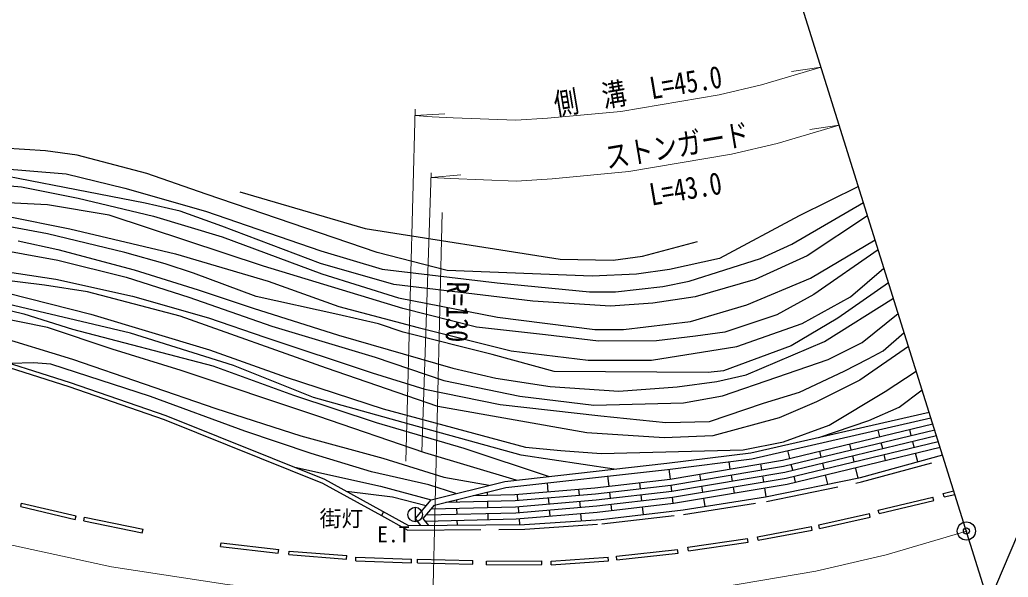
# Model space of a CAD drawing. Units: millimetres, scale not verified. Extents: x 40000 to 680000, y 20000 to 380000.
# Drawn here: x 183001 to 264412, y 274036 to 319910 of the extents above; entities that cross this region are included whole.
import ezdxf
from ezdxf.enums import TextEntityAlignment as Align

# ---------------------------------------------------------------- set-up
doc = ezdxf.new("R2010")
doc.units = ezdxf.units.MM
doc.header["$LTSCALE"] = 1000
doc.header["$PDMODE"] = 32
doc.header["$PDSIZE"] = 500
doc.linetypes.add('CHAIN', pattern=[18.5, 12, -1.5, 3.5, -1.5])
doc.linetypes.add('DASHED', pattern=[7.5, 6, -1.5])
for name, color, linetype, lineweight in [('M-BGD', 7, 'Continuous', 25), ('M-BMK', 2, 'CHAIN', 13), ('M-BMK-OTRS', 5, 'Continuous', 25), ('M-BMK-SRVR', 3, 'Continuous', 25), ('M-STR-HTXT', 7, 'Continuous', 13)]:
    doc.layers.add(name, color=color, linetype=linetype, lineweight=lineweight)
doc.layers.add('M-OTRS', color=6, linetype='Continuous')
doc.styles.add('ＭＳ ゴシック', font='')
doc.styles.get('ＭＳ ゴシック').set_extended_font_data('MS Gothic')

msp = doc.modelspace()

# ---------------------------------------------------------------- linework, layer by layer
at = {"layer": 'M-BGD'}
for p, q in [((253842, 285593), (253708, 286150)), ((256431, 285703), (256314, 286189)), ((251488, 284511), (251370, 284997)), ((254077, 284621), (253959, 285107)), ((256666, 284731), (256548, 285217)), ((246427, 283805), (246270, 284453)), ((249016, 283915), (248898, 284401)), ((254311, 283649), (254194, 284135)), ((256955, 283530), (256783, 284245)), ((241524, 282934), (241421, 283543)), ((244114, 282864), (244031, 283357)), ((246661, 282833), (246544, 283319)), ((249250, 282943), (249133, 283429)), ((251722, 283539), (251605, 284025)), ((236588, 282102), (236493, 282932)), ((239100, 282019), (239016, 282512)), ((252044, 282203), (251839, 283053)), ((226517, 281068), (226455, 281810)), ((231535, 281523), (231439, 282366)), ((234118, 281315), (234062, 281812)), ((241690, 281948), (241607, 282441)), ((244280, 281878), (244197, 282371)), ((246895, 281861), (246778, 282347)), ((249552, 281693), (249367, 282457)), ((221530, 280785), (221524, 281052)), ((229092, 280781), (229051, 281279)), ((231649, 280529), (231592, 281026)), ((236701, 281107), (236644, 281605)), ((239266, 281032), (239183, 281526)), ((241856, 280962), (241773, 281455)), ((244486, 280655), (244364, 281385)), ((259056, 280935), (259931, 281141)), ((259125, 280643), (259056, 280935)), ((183088, 279845), (183156, 280137)), ((183156, 280137), (187639, 279085)), ((219000, 280224), (218996, 280424)), ((221554, 279786), (221542, 280285)), ((224024, 280358), (223983, 280856)), ((226600, 280071), (226558, 280570)), ((229175, 279785), (229134, 280283)), ((234232, 280321), (234175, 280818)), ((236815, 280114), (236758, 280610)), ((239463, 279862), (239349, 280539)), ((253711, 279558), (258209, 280636)), ((253781, 279266), (258279, 280345)), ((258279, 280345), (258209, 280636)), ((259125, 280643), (260021, 280854)), ((183088, 279845), (187571, 278793)), ((212971, 279414), (212800, 279106)), ((215568, 279793), (215568, 278593)), ((219024, 279224), (219012, 279724)), ((221578, 278786), (221566, 279286)), ((224108, 279361), (224066, 279860)), ((226683, 279075), (226642, 279573)), ((229267, 278686), (229217, 279286)), ((231763, 279536), (231706, 280032)), ((234361, 279197), (234289, 279825)), ((248816, 278347), (252982, 279276)), ((253047, 278983), (252982, 279276)), ((253781, 279266), (253711, 279558)), ((187571, 278793), (187639, 279085)), ((188275, 278676), (188335, 278970)), ((188275, 278676), (193092, 277686)), ((188335, 278970), (193152, 277980)), ((219046, 278317), (219036, 278725)), ((224191, 278360), (224149, 278863)), ((248882, 278054), (253047, 278983)), ((193092, 277686), (193152, 277980)), ((243773, 277367), (248208, 278198)), ((243828, 277072), (248263, 277903)), ((248263, 277903), (248208, 278198)), ((248882, 278054), (248816, 278347)), ((199545, 276572), (199579, 276870)), ((199579, 276870), (204325, 276323)), ((238027, 276506), (242939, 277220)), ((238070, 276209), (242982, 276923)), ((242982, 276923), (242939, 277220)), ((243828, 277072), (243773, 277367)), ((199545, 276572), (204291, 276025)), ((204291, 276025), (204325, 276323)), ((205170, 275892), (205194, 276191)), ((205194, 276191), (209941, 275810)), ((232141, 275777), (237186, 276324)), ((232173, 275479), (237218, 276026)), ((237218, 276026), (237186, 276324)), ((238070, 276209), (238027, 276506)), ((205170, 275892), (209917, 275511)), ((209917, 275511), (209941, 275810)), ((210668, 275394), (210679, 275694)), ((210668, 275394), (215265, 275228)), ((210679, 275694), (215276, 275528)), ((215265, 275228), (215276, 275528)), ((215763, 275228), (215771, 275528)), ((215763, 275228), (220310, 275112)), ((215771, 275528), (220318, 275412)), ((220310, 275112), (220318, 275412)), ((221445, 275362), (225992, 275395)), ((221447, 275062), (221445, 275362)), ((225994, 275095), (225992, 275395)), ((226755, 275362), (231468, 275694)), ((226777, 275063), (226755, 275362)), ((226777, 275063), (231489, 275395)), ((231489, 275395), (231468, 275694)), ((232173, 275479), (232141, 275777)), ((221447, 275062), (225994, 275095))]:
    msp.add_line(p, q, dxfattribs=at)
for points in [[(252829, 303781), (247847, 300476), (243558, 298527), (238618, 297121), (235134, 296581), (231659, 296333), (225247, 296758), (213806, 298116), (207762, 299850), (199641, 302929), (196206, 304172), (193328, 304826), (186675, 306104), (181016, 307216), (175514, 307445), (166938, 306660), (158518, 305446), (153669, 305165), (150211, 305165), (145798, 306045), (140536, 307749), (134976, 310759), (125005, 316591), (118758, 320602)], [(253705, 300989), (248396, 297299), (245362, 295622), (241072, 294192), (238667, 293868), (235438, 293499), (230656, 293468), (226296, 293992), (220622, 294622), (214564, 296144), (203087, 299640), (190369, 303830), (185278, 304685), (174876, 305208), (165410, 303853), (161225, 303480), (151105, 303154), (145839, 303885), (140566, 305409), (135799, 307716), (126354, 313828), (120354, 317540), (116512, 319873)], [(128247, 316181), (141107, 308922), (144468, 307564), (149341, 306454), (152079, 306212), (156257, 306503), (159358, 306736), (164012, 306870), (171529, 308025), (175804, 308125), (186812, 307237), (191657, 306047), (198303, 304172), (207804, 300888), (212860, 299382), (222331, 298273), (229925, 297527), (232061, 297527), (235953, 297969), (238124, 298412), (244018, 300274), (246592, 301442), (252488, 304868)], [(252073, 306193), (247198, 303772), (240635, 300271), (236521, 299354), (233796, 298968), (230138, 298814), (218205, 299289), (212443, 300770), (198358, 305563), (193474, 307247), (187729, 308760), (185133, 309134), (179916, 309456), (173900, 309107), (164741, 308077), (156305, 307344), (153231, 307396), (146230, 308110), (140215, 310958), (133810, 314571), (129913, 316322)], [(179027, 306511), (183155, 306168), (187808, 305236), (194017, 303760), (199661, 302042), (207887, 298991), (214183, 297018), (222347, 295445), (230376, 294419), (232729, 294419), (238248, 295084), (242881, 296449), (248140, 298655), (253449, 301804)], [(201138, 305739), (211436, 302722), (227510, 300203), (231875, 300126), (234283, 300453), (238813, 301675)], [(181938, 303762), (187135, 302717), (195830, 300655), (203448, 298392), (209291, 296317), (215819, 294592), (223469, 292667), (229804, 291899), (235021, 291899), (242054, 293036), (247451, 294927), (251425, 297115), (254180, 299475)], [(254560, 298262), (250384, 295344), (246523, 293076), (240954, 291007), (239694, 290895), (227018, 290972), (221919, 292373), (214584, 294191), (212556, 294900), (209198, 295658), (202470, 297139), (197319, 299065), (194968, 299835), (191663, 300766), (185278, 302283), (180401, 303187)], [(182860, 301712), (186139, 301016), (192429, 299330), (197682, 297691), (202218, 296178), (209241, 293945), (218666, 291244), (222213, 290428), (226682, 289717), (232342, 289353), (237145, 289713), (240416, 290155), (242833, 290686), (249287, 293425), (254954, 297008)], [(180412, 301180), (186138, 300120), (191769, 298731), (196922, 297076), (203773, 294690), (212265, 292135), (217940, 290225), (224175, 288932), (230274, 288190), (237655, 288381), (240880, 288974), (245362, 290489), (249574, 291943), (252395, 293354), (255351, 295742)], [(256202, 293029), (252181, 290246), (248635, 288462), (245553, 287152), (240070, 285662), (236067, 285497), (229697, 285922), (217447, 288078), (208273, 291239), (196223, 295528), (188569, 297524), (185042, 298076), (176545, 299108), (174097, 299108), (169528, 298671), (162110, 297434), (154513, 296482), (144879, 296332)], [(180712, 299373), (185961, 298571), (192278, 297160), (198556, 295391), (203173, 293790), (212031, 290857), (216371, 289524), (222564, 288259), (230852, 287305), (236224, 286772), (239803, 286860), (244243, 288347), (247212, 289263), (250900, 290989), (252873, 292007), (254102, 292669), (255845, 294166)], [(62541, 295583), (68798, 296612), (72866, 297089), (81954, 298055), (91460, 298453), (97535, 298453), (105553, 298098), (110658, 297763), (119744, 296676), (127683, 295378), (137271, 293536), (152563, 290035), (171595, 295011), (187149, 290061), (195024, 287357), (208095, 282108), (215017, 278283), (224580, 278363), (230894, 278798), (237629, 279574), (244433, 280644), (252248, 282245), (259019, 284094)], [(145973, 295069), (151828, 295340), (157594, 296006), (162294, 296874), (173222, 298328), (177005, 298328), (182053, 297409), (188852, 295682), (198627, 292753), (204951, 290490), (212929, 287906), (224645, 284751), (227574, 284465), (230874, 284214), (242590, 284514), (245891, 285166), (249651, 286546), (254283, 289332), (256840, 290996)], [(231948, 282926), (224297, 284087), (216930, 286109), (207189, 288818), (200598, 291456), (192115, 294132), (178514, 297327), (175706, 297747), (173346, 297795), (168621, 297073), (161880, 295749), (156755, 294988), (147610, 293922)], [(150557, 292594), (157926, 293813), (168671, 296049), (173457, 296893), (176809, 296843), (180045, 296496), (183323, 295701), (187358, 294448), (198915, 291432), (205534, 289005), (212361, 286763), (219586, 284646), (226603, 282330)], [(223899, 282028), (216361, 284285), (207553, 287287), (196306, 291054), (190621, 292804), (185282, 294589), (180510, 295542), (176494, 296251), (174169, 296156), (168863, 295260), (159497, 293452), (151158, 291511)], [(159902, 291590), (171585, 294644), (187039, 289726), (194901, 287027), (207943, 281789), (212800, 279106)], [(174005, 294244), (175022, 294452), (178742, 294452), (180866, 293951), (187333, 291979), (199157, 287931), (206155, 285678), (212898, 283842), (217924, 282266), (221673, 281604)], [(218928, 280922), (216692, 281651), (211961, 282712), (206999, 284221), (201547, 286042), (193780, 288902), (185548, 291573), (184143, 291692), (182227, 291628)], [(248805, 285544), (252927, 286942), (255425, 288036), (257319, 289467)], [(216046, 278292), (215581, 278872), (216885, 280415), (222958, 281923), (236281, 283410), (243213, 284269), (257899, 287618)], [(216683, 278297), (216229, 278863), (217163, 279968), (223047, 281430), (236339, 282913), (243300, 283775), (258049, 287140)], [(220336, 280756), (223781, 280839), (230373, 281390), (236559, 282097), (245810, 283656), (258204, 286645)], [(218106, 280203), (223808, 280340), (230422, 280892), (236629, 281602), (245910, 283166), (258354, 286167)], [(216482, 279163), (223862, 279341), (230520, 279897), (236769, 280612), (246111, 282186), (258654, 285211)], [(216914, 279674), (223835, 279840), (230471, 280394), (236699, 281107), (246011, 282676), (258504, 285689)], [(216391, 278661), (223888, 278841), (230570, 279399), (236839, 280116), (246211, 281696), (258804, 284732)], [(205667, 283083), (212713, 281533), (216885, 280415)], [(209912, 281104), (213706, 280648), (216476, 279930)]]:
    msp.add_lwpolyline(points, dxfattribs=at)
at = {"layer": 'M-BGD', "linetype": 'DASHED'}
msp.add_lwpolyline([(212800, 279106), (214971, 277906), (224594, 277987), (230928, 278423), (237680, 279200), (244500, 280273), (252335, 281878), (259118, 283731)], dxfattribs=at)
at = {"layer": 'M-BGD'}
msp.add_circle((215568, 279193), 600, dxfattribs=at)
at = {"layer": 'M-BMK'}
msp.add_lwpolyline([(63732, 288548), (71676, 289956), (77579, 290729), (83621, 291243), (88349, 291560), (94125, 291607), (100659, 291545), (108086, 291044), (115466, 290077), (129619, 287988), (140200, 285830), (162644, 281030), (180982, 276960), (190553, 274898), (200085, 273446), (206856, 272657), (214337, 271999), (217027, 271882), (224361, 271588), (229615, 271930), (237711, 272686), (248565, 274522), (254346, 275890), (260967, 277837)], dxfattribs=at)
at = {"layer": 'M-BMK-OTRS'}
for p, q in [((287174, 329317), (262806, 271973)), ((274028, 236197), (245360, 327596))]:
    msp.add_line(p, q, dxfattribs=at)
at = {"layer": 'M-BMK-SRVR'}
msp.add_circle((260967, 277837), 750, dxfattribs=at)
at = {"layer": 'M-OTRS'}
msp.add_point((260967, 277837), dxfattribs=at)
at = {"layer": 'M-STR-HTXT'}
for p, q in [((248994, 316010), (246565, 315652)), ((214811, 283575), (215566, 312550)), ((215553, 312046), (218005, 312174)), ((250490, 311238), (248062, 310880)), ((216127, 284365), (216887, 307316)), ((216874, 306921), (219318, 307157)), ((217782, 304053), (217027, 271882))]:
    msp.add_line(p, q, dxfattribs=at)
for points in [[(215553, 312046), (216962, 311922), (218698, 311847), (223860, 311640), (226456, 311809), (232508, 312374), (240616, 313746), (244091, 314568), (248994, 316010)], [(216874, 306921), (218489, 306851), (223923, 306633), (226851, 306824), (233158, 307413), (241610, 308843), (245373, 309733), (250490, 311238)]]:
    msp.add_lwpolyline(points, dxfattribs=at)

# ---------------------------------------------------------------- texts
at = {"layer": 'M-BGD', "style": 'ＭＳ ゴシック'}
for s, p in [('街灯', (211296, 279527)), ('E.T', (215119, 278223))]:
    msp.add_text(s, height=1320, dxfattribs=at).set_placement(p, align=Align.TOP_RIGHT)
at = {"layer": 'M-STR-HTXT', "style": 'ＭＳ ゴシック', "width": 0.8}
for s, rotation, p in [('側\u3000溝\u3000L=45.0', 9.603, (234155, 312653)), ('ストンガード', 9.603, (237384, 308128)), ('L=43.0', 9.603, (238080, 304566)), ('R=130', 268.654, (217591, 295905))]:
    msp.add_text(s, height=1833, rotation=rotation, dxfattribs=at).set_placement(p, align=Align.BOTTOM_CENTER)

doc.saveas('drawing.dxf')
